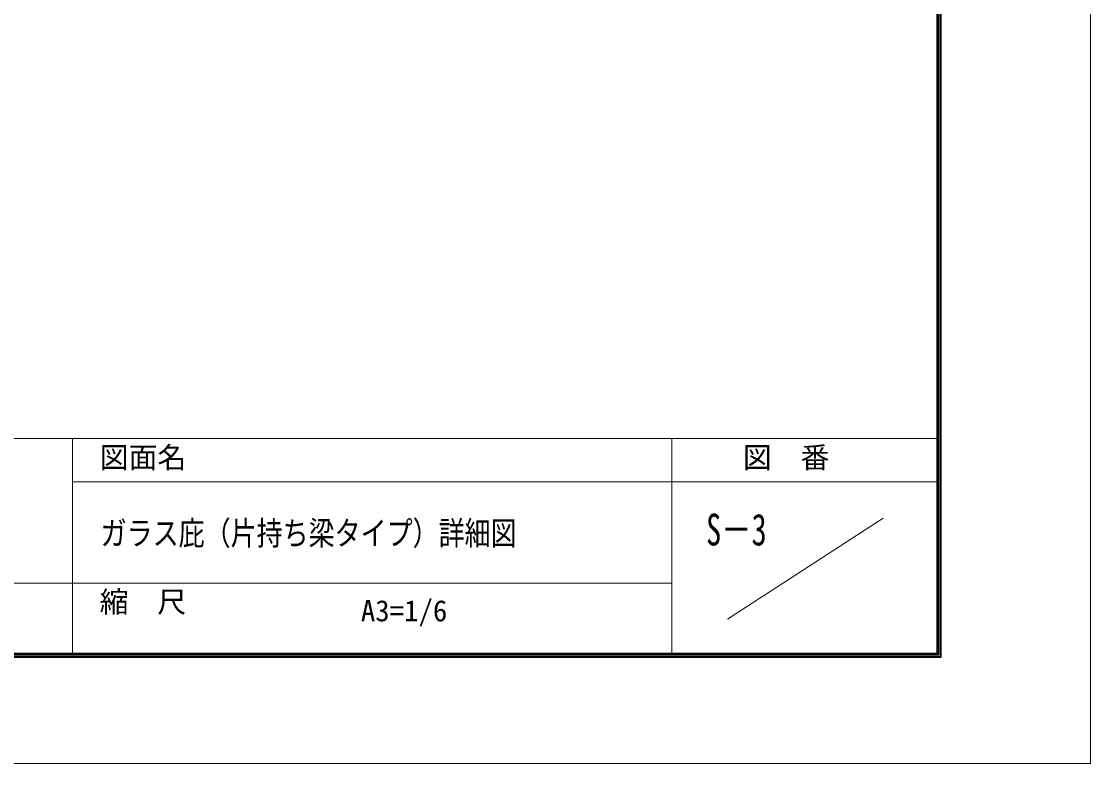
# Model space of a CAD drawing. Units: millimetres, scale not verified. Extents: x -1262 to 1261, y -891 to 891.
# Drawn here: x 817.2 to 1261.4, y -891 to -582.7 of the extents above; entities that cross this region are included whole.
import ezdxf
from ezdxf.enums import TextEntityAlignment as Align

# ---------------------------------------------------------------- set-up
doc = ezdxf.new("R2010")
doc.units = ezdxf.units.MM
doc.header["$LTSCALE"] = 4
for name, color, linetype, lineweight in [('0-0_0', 3, 'Continuous', 18), ('0-4_Defpoints', 7, 'Continuous', 18), ('0-E_WAKU', 7, 'Continuous', 18)]:
    doc.layers.add(name, color=color, linetype=linetype, lineweight=lineweight)
doc.layers.add('0-8_MOJI', color=7, linetype='Continuous')
doc.styles.add('ＭＳ ゴシック', font='')
doc.styles.get('ＭＳ ゴシック').set_extended_font_data('MS Gothic')

msp = doc.modelspace()

# ---------------------------------------------------------------- linework, layer by layer
at = {"layer": '0-4_Defpoints', "color": 5}
for p, q in [((1261.415, -891.023), (1261.415, 890.977)), ((-1261.585, -891.023), (1261.415, -891.023))]:
    msp.add_line(p, q, dxfattribs=at)
at = {"layer": '0-E_WAKU'}
for p, q in [((1197.965, -845.573), (1197.965, 848.527)), ((1198.415, -846.023), (1198.415, 848.977)), ((1198.865, -846.473), (1198.865, 849.427)), ((1199.315, -846.923), (1199.315, 849.877)), ((1197.515, -845.123), (1197.515, 848.077)), ((-1201.585, -756.023), (1198.415, -756.023)), ((838.415, -756.023), (838.415, -846.023)), ((1087.415, -756.023), (1087.415, -846.023)), ((838.415, -774.023), (1198.415, -774.023)), ((1110.54, -831.023), (1175.29, -789.023)), ((331.415, -816.023), (1087.415, -816.023)), ((-1202.485, -846.923), (1199.315, -846.923)), ((-1202.035, -846.473), (1198.865, -846.473)), ((-1201.585, -846.023), (1198.415, -846.023)), ((-1201.135, -845.573), (1197.965, -845.573)), ((-1200.685, -845.123), (1197.515, -845.123))]:
    msp.add_line(p, q, dxfattribs=at)

# ---------------------------------------------------------------- texts
at = {"layer": '0-0_0', "color": 7, "style": 'ＭＳ ゴシック'}
for s, height, width, p in [('ガラス庇（片持ち梁タイプ）詳細図', 9.897, 0.8, (850.165, -803.188)), ('S－3', 13.2, 0.7, (1101.678, -804.354))]:
    msp.add_text(s, height=height, dxfattribs=dict(at, width=width)).set_placement(p, align=Align.BOTTOM_LEFT)
msp.add_text('A3=1/6', height=8.798, dxfattribs=at).set_placement((958.256, -834.556), align=Align.BOTTOM_LEFT)
at = {"layer": '0-8_MOJI', "style": 'ＭＳ ゴシック'}
for s, p in [('図面名', (849.746, -770.868)), ('図  番', (1116.982, -770.868)), ('縮  尺', (849.746, -830.868))]:
    msp.add_text(s, height=8.798, dxfattribs=at).set_placement(p, align=Align.BOTTOM_LEFT)

doc.saveas('drawing.dxf')
